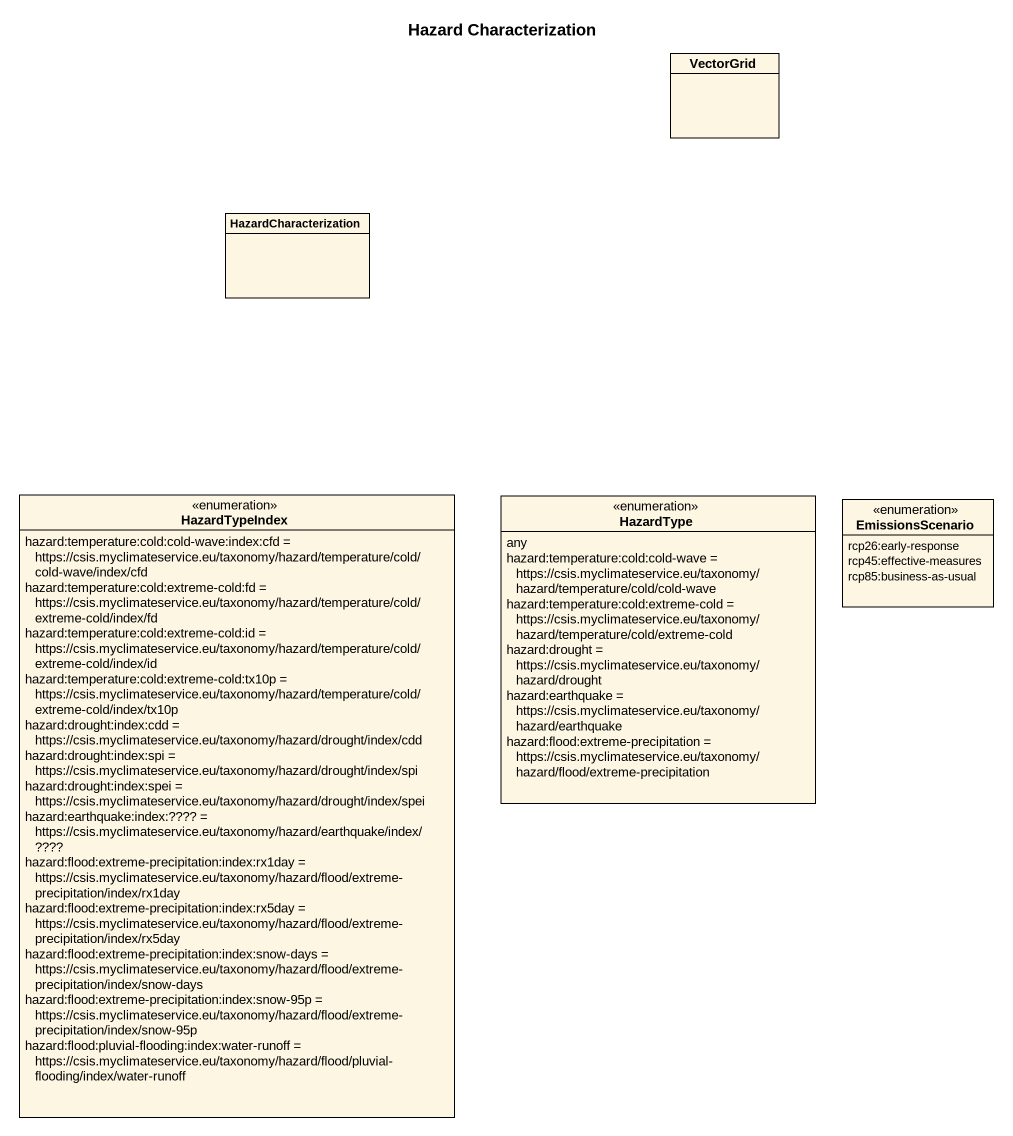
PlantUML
@startuml
title Hazard Characterization
hide circle
hide empty members
class VectorGrid
class HazardCharacterization
enum HazardTypeIndex {
  hazard:temperature:cold:cold-wave:index:cfd = https://csis.myclimateservice.eu/taxonomy/hazard/temperature/cold/cold-wave/index/cfd
  hazard:temperature:cold:extreme-cold:fd = https://csis.myclimateservice.eu/taxonomy/hazard/temperature/cold/extreme-cold/index/fd
  hazard:temperature:cold:extreme-cold:id = https://csis.myclimateservice.eu/taxonomy/hazard/temperature/cold/extreme-cold/index/id
  hazard:temperature:cold:extreme-cold:tx10p = https://csis.myclimateservice.eu/taxonomy/hazard/temperature/cold/extreme-cold/index/tx10p
  hazard:drought:index:cdd = https://csis.myclimateservice.eu/taxonomy/hazard/drought/index/cdd
  hazard:drought:index:spi = https://csis.myclimateservice.eu/taxonomy/hazard/drought/index/spi
  hazard:drought:index:spei = https://csis.myclimateservice.eu/taxonomy/hazard/drought/index/spei
  hazard:earthquake:index:???? = https://csis.myclimateservice.eu/taxonomy/hazard/earthquake/index/????
  hazard:flood:extreme-precipitation:index:rx1day = https://csis.myclimateservice.eu/taxonomy/hazard/flood/extreme-precipitation/index/rx1day
  hazard:flood:extreme-precipitation:index:rx5day = https://csis.myclimateservice.eu/taxonomy/hazard/flood/extreme-precipitation/index/rx5day
  hazard:flood:extreme-precipitation:index:snow-days = https://csis.myclimateservice.eu/taxonomy/hazard/flood/extreme-precipitation/index/snow-days
  hazard:flood:extreme-precipitation:index:snow-95p = https://csis.myclimateservice.eu/taxonomy/hazard/flood/extreme-precipitation/index/snow-95p
  hazard:flood:pluvial-flooding:index:water-runoff = https://csis.myclimateservice.eu/taxonomy/hazard/flood/pluvial-flooding/index/water-runoff
}
enum HazardType {
  any
  hazard:temperature:cold:cold-wave = https://csis.myclimateservice.eu/taxonomy/hazard/temperature/cold/cold-wave
  hazard:temperature:cold:extreme-cold = https://csis.myclimateservice.eu/taxonomy/hazard/temperature/cold/extreme-cold
  hazard:drought = https://csis.myclimateservice.eu/taxonomy/hazard/drought
  hazard:earthquake = https://csis.myclimateservice.eu/taxonomy/hazard/earthquake
  hazard:flood:extreme-precipitation = https://csis.myclimateservice.eu/taxonomy/hazard/flood/extreme-precipitation
}
enum EmissionsScenario {
  rcp26:early-response
  rcp45:effective-measures
  rcp85:business-as-usual
}
@enduml
